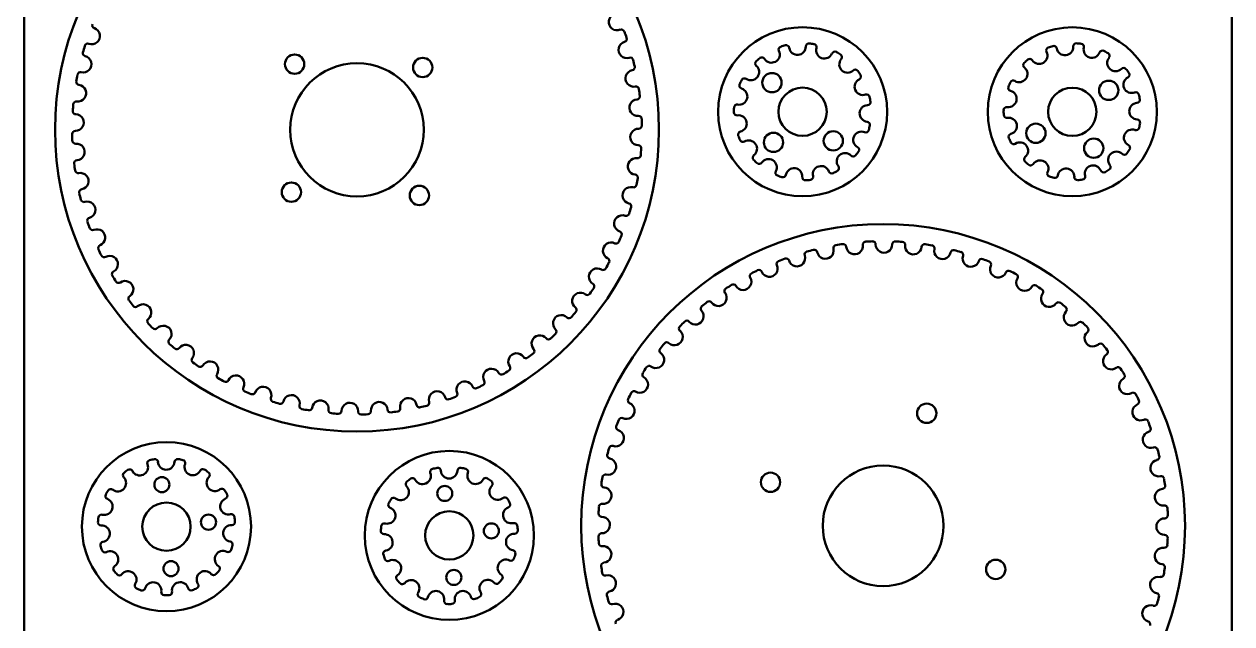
# Model space of a CAD drawing. Header units: millimetres. Extents: x 198 to 398, y 15 to 415.
# Drawn here: x 197.8 to 397.8, y 122.1 to 221.5 of the extents above; entities that cross this region are included whole.
import ezdxf

# ---------------------------------------------------------------- set-up
doc = ezdxf.new("R2010")
doc.units = ezdxf.units.MM
doc.layers.add('Visible (ISO)', color=7, linetype='Continuous', lineweight=50)

msp = doc.modelspace()

# ---------------------------------------------------------------- linework, layer by layer
at = {"layer": 'Visible (ISO)'}
for p, q in [((197.76, 414.91), (197.76, 14.91)), ((397.76, 14.91), (397.76, 414.91))]:
    msp.add_line(p, q, dxfattribs=at)
for centre, radius in [((252.88, 203.98), 50), ((326.67, 206.97), 14), ((371.34, 206.96), 14), ((242.55, 214.86), 1.6), ((252.88, 203.98), 11.05), ((263.76, 214.31), 1.6), ((321.6, 211.79), 1.6), ((377.37, 210.52), 1.6), ((326.67, 206.97), 4), ((371.34, 206.96), 4), ((365.31, 203.41), 1.6), ((321.85, 201.9), 1.6), ((331.75, 202.15), 1.6), ((374.89, 200.93), 1.6), ((242.01, 193.65), 1.6), ((263.21, 193.1), 1.6), ((340.01, 138.35), 50), ((347.23, 157), 1.6), ((221.33, 138.21), 14), ((268.17, 136.76), 14), ((340.01, 138.35), 10), ((220.57, 145.17), 1.25), ((321.36, 145.57), 1.6), ((267.41, 143.72), 1.25), ((221.33, 138.21), 4), ((228.29, 138.96), 1.25), ((268.17, 136.76), 4), ((275.13, 137.51), 1.25), ((222.08, 131.25), 1.25), ((358.66, 131.13), 1.6), ((268.92, 129.8), 1.25)]:
    msp.add_circle(centre, radius, dxfattribs=at)
for centre, radius, start, end in [((295.94, 221.84), 1.37, 112.1534, 292.8919), ((208.94, 219.52), 1.37, 250.1534, 70.8919), ((209.55, 221.3), 0.51, 158.2138, 250.8919), ((296.67, 220.1), 0.51, 20.2138, 112.8919), ((252.88, 203.98), 47.18, 18.8315, 20.2138), ((208.3, 217.76), 0.51, 70.1534, 162.8315), ((297.57, 217.24), 1.37, 106.1534, 286.8919), ((297.05, 219.04), 0.51, 286.1534, 18.8315), ((327.71, 217.78), 0.51, 84.525, 181.0194), ((326.67, 206.97), 11.37, 80.4297, 84.525), ((328.48, 217.68), 0.51, 343.9353, 80.4297), ((371.99, 217.8), 0.51, 86.572, 183.0664), ((371.34, 206.96), 11.37, 82.4767, 86.572), ((372.76, 217.73), 0.51, 345.9823, 82.4767), ((207.55, 214.84), 1.37, 256.1534, 76.8919), ((207.98, 216.68), 0.51, 164.2138, 256.8919), ((252.88, 203.98), 47.17, 162.8315, 164.2138), ((321.52, 216.47), 1.37, 211.9353, 25.0194), ((323.22, 217.27), 0.51, 108.525, 205.0194), ((326.67, 206.97), 11.37, 104.4297, 108.525), ((323.97, 217.49), 0.51, 7.9353, 104.4297), ((325.83, 217.75), 1.37, 187.9353, 1.0194), ((330.28, 217.16), 1.37, 163.9353, 337.0194), ((332.02, 216.43), 0.51, 60.525, 157.0194), ((326.67, 206.97), 11.37, 56.4297, 60.525), ((332.68, 216.02), 0.51, 319.9353, 56.4297), ((365.85, 216.27), 1.37, 213.9823, 27.0664), ((367.52, 217.13), 0.51, 110.572, 207.0664), ((371.34, 206.96), 11.37, 106.4767, 110.572), ((368.26, 217.37), 0.51, 9.9823, 106.4767), ((370.11, 217.7), 1.37, 189.9823, 3.0664), ((374.58, 217.27), 1.37, 165.9823, 339.0664), ((376.34, 216.6), 0.51, 62.572, 159.0664), ((371.34, 206.96), 11.37, 58.4767, 62.572), ((377.01, 216.22), 0.51, 321.9823, 58.4767), ((298.12, 215.44), 0.51, 14.2138, 106.8919), ((298.38, 214.34), 0.51, 280.1534, 12.8315), ((252.88, 203.98), 47.17, 12.8315, 14.2138), ((318.1, 213.56), 1.37, 235.9353, 49.0194), ((319.33, 214.98), 0.51, 132.525, 229.0194), ((326.67, 206.97), 11.37, 128.4297, 132.525), ((319.92, 215.48), 0.51, 31.9353, 128.4297), ((334.12, 214.81), 1.37, 139.9353, 313.0194), ((362.54, 213.23), 1.37, 237.9823, 51.0664), ((363.72, 214.7), 0.51, 134.572, 231.0664), ((371.34, 206.96), 11.37, 130.4767, 134.572), ((364.29, 215.22), 0.51, 33.9823, 130.4767), ((378.5, 215.06), 1.37, 141.9823, 315.0664), ((379.83, 213.73), 0.51, 38.572, 135.0664), ((371.34, 206.96), 11.37, 34.4767, 38.572), ((252.88, 203.98), 47.17, 168.8315, 170.2138), ((207.1, 213.02), 0.51, 76.1534, 168.8315), ((298.71, 212.49), 1.37, 100.1534, 280.8919), ((326.67, 206.97), 11.37, 152.4297, 156.525), ((317.05, 212), 0.51, 55.9353, 152.4297), ((335.4, 213.44), 0.51, 36.525, 133.0194), ((336.66, 211.11), 1.37, 115.9353, 289.0194), ((326.67, 206.97), 11.37, 32.4297, 36.525), ((335.84, 212.8), 0.51, 295.9353, 32.4297), ((361.54, 211.64), 0.51, 57.9823, 154.4767), ((381.17, 211.45), 1.37, 117.9823, 291.0664), ((380.29, 213.11), 0.51, 297.9823, 34.4767), ((206.9, 211.91), 0.51, 170.2138, 262.8919), ((206.66, 210.05), 1.37, 262.1534, 82.8919), ((299.07, 210.65), 0.51, 8.2138, 100.8919), ((252.88, 203.98), 47.17, 6.8315, 8.2138), ((316.16, 209.5), 1.37, 259.9353, 73.0194), ((316.71, 211.3), 0.51, 156.525, 253.0194), ((360.75, 209.11), 1.37, 261.9823, 75.0664), ((361.23, 210.93), 0.51, 158.572, 255.0664), ((371.34, 206.96), 11.37, 154.4767, 158.572), ((381.85, 209.69), 0.51, 14.572, 111.0664), ((252.88, 203.98), 47.17, 174.8315, 176.2138), ((206.41, 208.18), 0.51, 82.1534, 174.8315), ((299.35, 207.66), 1.37, 94.1534, 274.8919), ((299.22, 209.53), 0.51, 274.1534, 6.8315), ((315.84, 207.65), 0.51, 79.9353, 176.4297), ((337.48, 206.69), 1.37, 91.9353, 265.0194), ((337.27, 209.33), 0.51, 12.525, 109.0194), ((337.41, 208.56), 0.51, 271.9353, 8.4297), ((326.67, 206.97), 11.37, 8.4297, 12.525), ((382.14, 207.06), 1.37, 93.9823, 267.0664), ((382.01, 208.94), 0.51, 273.9823, 10.4767), ((371.34, 206.96), 11.37, 10.4767, 14.572), ((206.32, 207.06), 0.51, 176.2138, 268.8919), ((206.28, 205.18), 1.37, 268.1534, 88.8919), ((299.51, 205.78), 0.51, 2.2138, 94.8919), ((326.67, 206.97), 11.37, 176.4297, 180.525), ((315.82, 206.87), 0.51, 180.525, 277.0194), ((316.05, 205.01), 1.37, 283.9353, 97.0194), ((360.48, 207.25), 0.51, 81.9823, 178.4767), ((371.34, 206.96), 11.37, 178.4767, 182.572), ((360.49, 206.47), 0.51, 182.572, 279.0664), ((299.48, 202.78), 1.37, 88.1534, 268.8919), ((299.54, 204.66), 0.51, 268.1534, 0.8315), ((252.88, 203.98), 47.18, 0.8315, 2.2138), ((337.31, 204.81), 0.51, 348.525, 85.0194), ((326.67, 206.97), 11.37, 344.4297, 348.525), ((360.79, 204.62), 1.37, 285.9823, 99.0664), ((381.25, 202.66), 1.37, 69.9823, 243.0664), ((381.89, 204.42), 0.51, 249.9823, 346.4767), ((382.05, 205.18), 0.51, 350.572, 87.0664), ((371.34, 206.96), 11.37, 346.4767, 350.572), ((206.22, 203.3), 0.51, 88.1534, 180.8315), ((252.88, 203.98), 47.18, 180.8315, 182.2138), ((206.25, 202.18), 0.51, 182.2138, 274.8919), ((316.5, 203.18), 0.51, 103.9353, 200.4297), ((326.67, 206.97), 11.37, 200.4297, 204.525), ((316.79, 202.47), 0.51, 204.525, 301.0194), ((317.76, 200.85), 1.37, 307.9353, 121.0194), ((336.43, 202.32), 1.37, 67.9353, 241.0194), ((337.13, 204.06), 0.51, 247.9353, 344.4297), ((361.3, 202.81), 0.51, 105.9823, 202.4767), ((371.34, 206.96), 11.37, 202.4767, 206.572), ((206.41, 200.31), 1.37, 274.1534, 94.8919), ((299.45, 200.9), 0.51, 356.2138, 88.8919), ((252.88, 203.98), 47.17, 354.8315, 356.2138), ((333.69, 198.75), 1.37, 43.9353, 217.0194), ((326.67, 206.97), 11.37, 320.4297, 324.525), ((335.52, 200.67), 0.51, 324.525, 61.0194), ((361.63, 202.1), 0.51, 206.572, 303.0664), ((362.65, 200.53), 1.37, 309.9823, 123.0664), ((378.64, 199), 1.37, 45.9823, 219.0664), ((379.95, 200.35), 0.51, 225.9823, 322.4767), ((371.34, 206.96), 11.37, 322.4767, 326.572), ((380.4, 200.98), 0.51, 326.572, 63.0664), ((206.55, 198.43), 0.51, 94.1534, 186.8315), ((252.88, 203.98), 47.17, 186.8315, 188.2138), ((299.1, 197.91), 1.37, 82.1534, 262.8919), ((299.36, 199.78), 0.51, 262.1534, 354.8315), ((318.92, 199.37), 0.51, 127.9353, 224.4297), ((326.67, 206.97), 11.37, 224.4297, 228.525), ((319.48, 198.84), 0.51, 228.525, 325.0194), ((321.02, 197.76), 1.37, 331.9353, 145.0194), ((335.04, 200.06), 0.51, 223.9353, 320.4297), ((363.86, 199.09), 0.51, 129.9823, 226.4767), ((371.34, 206.96), 11.37, 226.4767, 230.572), ((364.44, 198.58), 0.51, 230.572, 327.0664), ((366.02, 197.55), 1.37, 333.9823, 147.0664), ((374.77, 196.71), 1.37, 21.9823, 195.0664), ((377.18, 197.81), 0.51, 302.572, 39.0664), ((206.7, 197.31), 0.51, 188.2138, 280.8919), ((207.05, 195.47), 1.37, 280.1534, 100.8919), ((298.87, 196.05), 0.51, 350.2138, 82.8919), ((322.68, 196.88), 0.51, 151.9353, 248.4297), ((326.67, 206.97), 11.37, 248.4297, 252.525), ((323.41, 196.62), 0.51, 252.525, 349.0194), ((325.26, 196.26), 1.37, 355.9353, 169.0194), ((327.13, 196.12), 0.51, 175.9353, 272.4297), ((327.91, 196.19), 0.51, 276.525, 13.0194), ((329.74, 196.61), 1.37, 19.9353, 193.0194), ((331.51, 197.25), 0.51, 199.9353, 296.4297), ((326.67, 206.97), 11.37, 296.4297, 300.525), ((332.19, 197.62), 0.51, 300.525, 37.0194), ((367.71, 196.73), 0.51, 153.9823, 250.4767), ((371.34, 206.96), 11.37, 250.4767, 254.572), ((368.45, 196.5), 0.51, 254.572, 351.0664), ((370.31, 196.2), 1.37, 357.9823, 171.0664), ((372.18, 196.14), 0.51, 177.9823, 274.4767), ((372.96, 196.23), 0.51, 278.572, 15.0664), ((376.51, 197.42), 0.51, 201.9823, 298.4767), ((371.34, 206.96), 11.37, 298.4767, 302.572), ((207.38, 193.62), 0.51, 100.1534, 192.8315), ((298.21, 193.12), 1.37, 76.1534, 256.8919), ((298.66, 194.94), 0.51, 256.1534, 348.8315), ((252.88, 203.98), 47.17, 348.8315, 350.2138), ((326.67, 206.97), 11.37, 272.4297, 276.525), ((371.34, 206.96), 11.37, 274.4767, 278.572), ((252.88, 203.98), 47.17, 192.8315, 194.2138), ((207.65, 192.52), 0.51, 194.2138, 286.8919), ((208.19, 190.72), 1.37, 286.1534, 106.8919), ((297.47, 190.21), 0.51, 250.1534, 342.8315), ((297.79, 191.29), 0.51, 344.2138, 76.8919), ((252.88, 203.98), 47.17, 342.8315, 344.2138), ((208.72, 188.92), 0.51, 106.1534, 198.8315), ((252.88, 203.98), 47.18, 198.8315, 200.2138), ((296.83, 188.44), 1.37, 70.1534, 250.8919), ((209.09, 187.86), 0.51, 200.2138, 292.8919), ((209.82, 186.12), 1.37, 292.1534, 112.8919), ((252.88, 203.98), 47.18, 336.8315, 338.2138), ((296.22, 186.66), 0.51, 338.2138, 70.8919), ((210.53, 184.38), 0.51, 112.1534, 204.8315), ((252.88, 203.98), 47.18, 204.8315, 206.2138), ((294.97, 183.93), 1.37, 64.1534, 244.8919), ((295.78, 185.62), 0.51, 244.1534, 336.8315), ((340.01, 138.35), 47.17, 104.1478, 105.5301), ((328.6, 183.6), 0.51, 11.4697, 104.1478), ((330.45, 183.97), 1.37, 191.4697, 12.2082), ((332.28, 184.37), 0.51, 99.5301, 192.2082), ((340.01, 138.35), 47.17, 98.1478, 99.5301), ((333.4, 184.54), 0.51, 5.4697, 98.1478), ((335.27, 184.72), 1.37, 185.4697, 6.2082), ((337.14, 184.93), 0.51, 93.5301, 186.2082), ((340.01, 138.35), 47.18, 92.1478, 93.5301), ((338.26, 184.98), 0.51, 359.4697, 92.1478), ((340.14, 184.97), 1.37, 179.4697, 0.2082), ((342.02, 184.97), 0.51, 87.5301, 180.2082), ((340.01, 138.35), 47.17, 86.1478, 87.5301), ((343.15, 184.91), 0.51, 353.4697, 86.1478), ((345.01, 184.7), 1.37, 173.4697, 354.2082), ((346.88, 184.51), 0.51, 81.5301, 174.2082), ((340.01, 138.35), 47.17, 80.1478, 81.5301), ((348, 184.33), 0.51, 347.4697, 80.1478), ((349.83, 183.92), 1.37, 167.4697, 348.2082), ((351.67, 183.54), 0.51, 75.5301, 168.2082), ((340.01, 138.35), 47.17, 74.1478, 75.5301), ((211.02, 183.37), 0.51, 206.2138, 298.8919), ((211.93, 181.72), 1.37, 298.1534, 118.8919), ((294.17, 182.23), 0.51, 332.2138, 64.8919), ((322.88, 181.76), 0.51, 111.5301, 204.2082), ((340.01, 138.35), 47.17, 110.1478, 111.5301), ((323.94, 182.16), 0.51, 17.4697, 110.1478), ((325.73, 182.72), 1.37, 197.4697, 18.2082), ((327.52, 183.31), 0.51, 105.5301, 198.2082), ((352.76, 183.24), 0.51, 341.4697, 74.1478), ((354.54, 182.64), 1.37, 161.4697, 342.2082), ((356.33, 182.07), 0.51, 69.5301, 162.2082), ((340.01, 138.35), 47.18, 68.1478, 69.5301), ((357.38, 181.66), 0.51, 335.4697, 68.1478), ((212.81, 180.06), 0.51, 118.1534, 210.8315), ((292.64, 179.64), 1.37, 58.1534, 238.8919), ((293.63, 181.24), 0.51, 238.1534, 330.8315), ((252.88, 203.98), 47.17, 330.8315, 332.2138), ((318.44, 179.73), 0.51, 117.5301, 210.2082), ((340.01, 138.35), 47.18, 116.1478, 117.5301), ((319.45, 180.24), 0.51, 23.4697, 116.1478), ((321.17, 180.99), 1.37, 203.4697, 24.2082), ((359.09, 180.88), 1.37, 155.4697, 336.2082), ((360.81, 180.12), 0.51, 63.5301, 156.2082), ((340.01, 138.35), 47.17, 62.1478, 63.5301), ((361.81, 179.61), 0.51, 329.4697, 62.1478), ((252.88, 203.98), 47.18, 210.8315, 212.2138), ((213.4, 179.1), 0.51, 212.2138, 304.8919), ((214.48, 177.56), 1.37, 304.1534, 124.8919), ((291.67, 178.03), 0.51, 326.2138, 58.8919), ((340.01, 138.35), 47.17, 122.1478, 123.5301), ((315.18, 177.86), 0.51, 29.4697, 122.1478), ((316.82, 178.79), 1.37, 209.4697, 30.2082), ((363.43, 178.65), 1.37, 149.4697, 330.2082), ((365.06, 177.72), 0.51, 57.5301, 150.2082), ((340.01, 138.35), 47.18, 56.1478, 57.5301), ((215.53, 176.01), 0.51, 124.1534, 216.8315), ((289.88, 175.62), 1.37, 52.1534, 232.8919), ((291.03, 177.1), 0.51, 232.1534, 324.8315), ((252.88, 203.98), 47.17, 324.8315, 326.2138), ((312.72, 176.14), 1.37, 215.4697, 36.2082), ((314.23, 177.25), 0.51, 123.5301, 216.2082), ((367.52, 175.99), 1.37, 143.4697, 324.2082), ((366.01, 177.11), 0.51, 323.4697, 56.1478), ((252.88, 203.98), 47.17, 216.8315, 218.2138), ((216.22, 175.11), 0.51, 218.2138, 310.8919), ((217.45, 173.69), 1.37, 310.1534, 130.8919), ((288.74, 174.12), 0.51, 320.2138, 52.8919), ((308.92, 173.08), 1.37, 221.4697, 42.2082), ((310.31, 174.34), 0.51, 129.5301, 222.2082), ((340.01, 138.35), 47.17, 128.1478, 129.5301), ((311.19, 175.05), 0.51, 35.4697, 128.1478), ((369.04, 174.89), 0.51, 51.5301, 144.2082), ((340.01, 138.35), 47.18, 50.1478, 51.5301), ((369.91, 174.18), 0.51, 317.4697, 50.1478), ((218.66, 172.26), 0.51, 130.1534, 222.8315), ((286.71, 171.91), 1.37, 46.1534, 226.8919), ((288.01, 173.26), 0.51, 226.1534, 318.8315), ((252.88, 203.98), 47.17, 318.8315, 320.2138), ((340.01, 138.35), 47.18, 134.1478, 135.5301), ((307.51, 171.84), 0.51, 41.4697, 134.1478), ((371.3, 172.9), 1.37, 137.4697, 318.2082), ((372.7, 171.65), 0.51, 45.5301, 138.2082), ((340.01, 138.35), 47.18, 44.1478, 45.5301), ((252.88, 203.98), 47.18, 222.8315, 224.2138), ((219.44, 171.44), 0.51, 224.2138, 316.8919), ((220.81, 170.15), 1.37, 316.1534, 136.8919), ((252.88, 203.98), 47.17, 312.8315, 314.2138), ((285.42, 170.53), 0.51, 314.2138, 46.8919), ((305.46, 169.64), 1.37, 227.4697, 48.2082), ((306.71, 171.04), 0.51, 135.5301, 228.2082), ((374.74, 169.44), 1.37, 131.4697, 312.2082), ((373.49, 170.85), 0.51, 311.4697, 44.1478), ((222.16, 168.85), 0.51, 136.1534, 228.8315), ((252.88, 203.98), 47.17, 228.8315, 230.2138), ((224.52, 166.99), 1.37, 322.1534, 142.8919), ((283.17, 168.55), 1.37, 40.1534, 220.8919), ((284.61, 169.76), 0.51, 220.1534, 312.8315), ((340.01, 138.35), 47.18, 140.1478, 141.5301), ((304.19, 168.25), 0.51, 47.4697, 140.1478), ((376, 168.05), 0.51, 39.5301, 132.2082), ((340.01, 138.35), 47.17, 38.1478, 39.5301), ((223.02, 168.12), 0.51, 230.2138, 322.8919), ((226, 165.83), 0.51, 142.1534, 234.8315), ((279.3, 165.57), 1.37, 34.1534, 214.8919), ((280.86, 166.63), 0.51, 214.1534, 306.8315), ((252.88, 203.98), 47.17, 306.8315, 308.2138), ((281.75, 167.32), 0.51, 308.2138, 40.8919), ((302.38, 165.86), 1.37, 233.4697, 54.2082), ((303.47, 167.38), 0.51, 141.5301, 234.2082), ((377.8, 165.64), 1.37, 125.4697, 306.2082), ((376.71, 167.18), 0.51, 305.4697, 38.1478), ((252.88, 203.98), 47.17, 234.8315, 236.2138), ((226.93, 165.2), 0.51, 236.2138, 328.8919), ((228.54, 164.23), 1.37, 328.1534, 148.8919), ((275.14, 163.02), 1.37, 28.1534, 208.8919), ((252.88, 203.98), 47.18, 300.8315, 302.2138), ((277.76, 164.5), 0.51, 302.2138, 34.8919), ((340.01, 138.35), 47.18, 146.1478, 147.5301), ((301.26, 164.35), 0.51, 53.4697, 146.1478), ((378.91, 164.13), 0.51, 33.5301, 126.2082), ((340.01, 138.35), 47.17, 32.1478, 33.5301), ((230.14, 163.23), 0.51, 148.1534, 240.8315), ((252.88, 203.98), 47.17, 240.8315, 242.2138), ((231.13, 162.7), 0.51, 242.2138, 334.8919), ((232.83, 161.9), 1.37, 334.1534, 154.8919), ((270.74, 160.92), 1.37, 22.1534, 202.8919), ((273.5, 162.12), 0.51, 296.2138, 28.8919), ((276.8, 163.91), 0.51, 208.1534, 300.8315), ((299.71, 161.77), 1.37, 239.4697, 60.2082), ((300.64, 163.4), 0.51, 147.5301, 240.2082), ((380.45, 161.54), 1.37, 119.4697, 300.2082), ((379.52, 163.18), 0.51, 299.4697, 32.1478), ((234.52, 161.08), 0.51, 154.1534, 246.8315), ((252.88, 203.98), 47.18, 246.8315, 248.2138), ((235.56, 160.65), 0.51, 248.2138, 340.8919), ((237.34, 160.03), 1.37, 340.1534, 160.8919), ((242.02, 158.65), 1.37, 346.1534, 166.8919), ((266.14, 159.29), 1.37, 16.1534, 196.8919), ((269.01, 160.19), 0.51, 290.2138, 22.8919), ((272.48, 161.63), 0.51, 202.1534, 294.8315), ((252.88, 203.98), 47.18, 294.8315, 296.2138), ((340.01, 138.35), 47.17, 152.1478, 153.5301), ((298.75, 160.15), 0.51, 59.4697, 152.1478), ((381.39, 159.92), 0.51, 27.5301, 120.2082), ((340.01, 138.35), 47.18, 26.1478, 27.5301), ((239.11, 159.4), 0.51, 160.1534, 252.8315), ((252.88, 203.98), 47.17, 252.8315, 254.2138), ((240.19, 159.08), 0.51, 254.2138, 346.8919), ((243.84, 158.2), 0.51, 166.1534, 258.8315), ((246.82, 157.76), 1.37, 352.1534, 172.8919), ((251.68, 157.38), 1.37, 358.1534, 178.8919), ((256.56, 157.51), 1.37, 4.1534, 184.8919), ((261.4, 158.15), 1.37, 10.1534, 190.8919), ((263.25, 158.48), 0.51, 190.1534, 282.8315), ((252.88, 203.98), 47.17, 282.8315, 284.2138), ((264.34, 158.74), 0.51, 284.2138, 16.8919), ((267.95, 159.81), 0.51, 196.1534, 288.8315), ((252.88, 203.98), 47.18, 288.8315, 290.2138), ((297.48, 157.43), 1.37, 245.4697, 66.2082), ((298.24, 159.15), 0.51, 153.5301, 246.2082), ((382.65, 157.19), 1.37, 113.4697, 294.2082), ((381.9, 158.92), 0.51, 293.4697, 26.1478), ((252.88, 203.98), 47.17, 258.8315, 260.2138), ((244.95, 157.99), 0.51, 260.2138, 352.8919), ((248.68, 157.51), 0.51, 172.1534, 264.8315), ((252.88, 203.98), 47.17, 264.8315, 266.2138), ((249.8, 157.42), 0.51, 266.2138, 358.8919), ((253.56, 157.32), 0.51, 178.1534, 270.8315), ((252.88, 203.98), 47.18, 270.8315, 272.2138), ((254.69, 157.35), 0.51, 272.2138, 4.8919), ((258.43, 157.65), 0.51, 184.1534, 276.8315), ((252.88, 203.98), 47.17, 276.8315, 278.2138), ((259.55, 157.79), 0.51, 278.2138, 10.8919), ((296.7, 155.72), 0.51, 65.4697, 158.1478), ((295.72, 152.88), 1.37, 251.4697, 72.2082), ((296.29, 154.67), 0.51, 159.5301, 252.2082), ((340.01, 138.35), 47.17, 158.1478, 159.5301), ((383.42, 155.48), 0.51, 21.5301, 114.2082), ((340.01, 138.35), 47.17, 20.1478, 21.5301), ((383.82, 154.42), 0.51, 287.4697, 20.1478), ((384.38, 152.63), 1.37, 107.4697, 288.2082), ((294.83, 150.01), 0.51, 165.5301, 258.2082), ((340.01, 138.35), 47.17, 164.1478, 165.5301), ((295.12, 151.1), 0.51, 71.4697, 164.1478), ((384.97, 150.85), 0.51, 15.5301, 108.2082), ((340.01, 138.35), 47.17, 14.1478, 15.5301), ((216.9, 148.07), 1.37, 207.6286, 20.7128), ((218.66, 148.74), 0.51, 104.2184, 200.7128), ((221.33, 138.21), 11.37, 100.1231, 104.2184), ((219.42, 148.9), 0.51, 3.6286, 100.1231), ((221.29, 149.02), 1.37, 183.6286, 356.7128), ((223.17, 148.91), 0.51, 80.2184, 176.7128), ((221.33, 138.21), 11.37, 76.1231, 80.2184), ((223.93, 148.75), 0.51, 339.6286, 76.1231), ((225.69, 148.1), 1.37, 159.6286, 332.7128), ((294.44, 148.17), 1.37, 257.4697, 78.2082), ((385.63, 147.91), 1.37, 101.4697, 282.2082), ((385.26, 149.76), 0.51, 281.4697, 14.1478), ((213.27, 145.42), 1.37, 231.6286, 44.7128), ((214.61, 146.74), 0.51, 128.2184, 224.7128), ((221.33, 138.21), 11.37, 124.1231, 128.2184), ((215.24, 147.2), 0.51, 27.6286, 124.1231), ((227.36, 147.23), 0.51, 56.2184, 152.7128), ((221.33, 138.21), 11.37, 52.1231, 56.2184), ((229.34, 145.47), 1.37, 135.6286, 308.7128), ((227.99, 146.78), 0.51, 315.6286, 52.1231), ((268.17, 136.76), 11.37, 124.1231, 128.2184), ((262.07, 145.75), 0.51, 27.6286, 124.1231), ((263.74, 146.62), 1.37, 207.6286, 20.7128), ((265.5, 147.28), 0.51, 104.2184, 200.7128), ((268.17, 136.76), 11.37, 100.1231, 104.2184), ((266.26, 147.45), 0.51, 3.6286, 100.1231), ((268.13, 147.56), 1.37, 183.6286, 356.7128), ((270.01, 147.46), 0.51, 80.2184, 176.7128), ((268.17, 136.76), 11.37, 76.1231, 80.2184), ((270.77, 147.3), 0.51, 339.6286, 76.1231), ((272.53, 146.64), 1.37, 159.6286, 332.7128), ((274.2, 145.78), 0.51, 56.2184, 152.7128), ((268.17, 136.76), 11.37, 52.1231, 56.2184), ((340.01, 138.35), 47.17, 170.1478, 171.5301), ((294.03, 146.34), 0.51, 77.4697, 170.1478), ((386.03, 146.08), 0.51, 9.5301, 102.2082), ((340.01, 138.35), 47.17, 8.1478, 9.5301), ((221.33, 138.21), 11.37, 148.1231, 152.2184), ((212.11, 143.94), 0.51, 51.6286, 148.1231), ((230.51, 144), 0.51, 32.2184, 128.7128), ((221.33, 138.21), 11.37, 28.1231, 32.2184), ((260.11, 143.96), 1.37, 231.6286, 44.7128), ((261.45, 145.29), 0.51, 128.2184, 224.7128), ((276.18, 144.01), 1.37, 135.6286, 308.7128), ((274.83, 145.33), 0.51, 315.6286, 52.1231), ((293.85, 145.22), 0.51, 171.5301, 264.2082), ((293.66, 143.35), 1.37, 263.4697, 84.2082), ((386.38, 143.09), 1.37, 95.4697, 276.2082), ((386.2, 144.96), 0.51, 275.4697, 8.1478), ((211.04, 141.52), 1.37, 255.6286, 68.7128), ((211.72, 143.27), 0.51, 152.2184, 248.7128), ((231.6, 141.58), 1.37, 111.6286, 284.7128), ((230.9, 143.33), 0.51, 291.6286, 28.1231), ((258.56, 141.82), 0.51, 152.2184, 248.7128), ((268.17, 136.76), 11.37, 148.1231, 152.2184), ((258.95, 142.49), 0.51, 51.6286, 148.1231), ((277.35, 142.55), 0.51, 32.2184, 128.7128), ((268.17, 136.76), 11.37, 28.1231, 32.2184), ((277.74, 141.87), 0.51, 291.6286, 28.1231), ((210.57, 139.7), 0.51, 75.6286, 172.1231), ((232.07, 139.76), 0.51, 8.2184, 104.7128), ((257.88, 140.07), 1.37, 255.6286, 68.7128), ((278.43, 140.13), 1.37, 111.6286, 284.7128), ((340.01, 138.35), 47.17, 176.1478, 177.5301), ((293.39, 140.36), 0.51, 177.5301, 270.2082), ((293.45, 141.49), 0.51, 83.4697, 176.1478), ((386.59, 141.22), 0.51, 3.5301, 96.2082), ((386.64, 140.1), 0.51, 269.4697, 2.1478), ((340.01, 138.35), 47.18, 2.1478, 3.5301), ((221.33, 138.21), 11.37, 172.1231, 176.2184), ((210.49, 138.93), 0.51, 176.2184, 272.7128), ((210.58, 137.05), 1.37, 279.6286, 92.7128), ((232.08, 137.11), 1.37, 87.6286, 260.7128), ((232.16, 138.99), 0.51, 267.6286, 4.1231), ((221.33, 138.21), 11.37, 4.1231, 8.2184), ((268.17, 136.76), 11.37, 172.1231, 176.2184), ((257.41, 138.24), 0.51, 75.6286, 172.1231), ((278.91, 138.31), 0.51, 8.2184, 104.7128), ((268.17, 136.76), 11.37, 4.1231, 8.2184), ((293.4, 138.48), 1.37, 269.4697, 90.2082), ((386.63, 138.22), 1.37, 89.4697, 270.2082), ((257.33, 137.47), 0.51, 176.2184, 272.7128), ((257.42, 135.59), 1.37, 279.6286, 92.7128), ((278.92, 135.66), 1.37, 87.6286, 260.7128), ((279, 137.54), 0.51, 267.6286, 4.1231), ((293.38, 136.6), 0.51, 89.4697, 182.1478), ((340.01, 138.35), 47.18, 182.1478, 183.5301), ((386.63, 136.34), 0.51, 357.5301, 90.2082), ((340.01, 138.35), 47.17, 356.1478, 357.5301), ((210.9, 135.19), 0.51, 99.6286, 196.1231), ((221.33, 138.21), 11.37, 196.1231, 200.2184), ((211.14, 134.46), 0.51, 200.2184, 296.7128), ((211.98, 132.78), 1.37, 303.6286, 116.7128), ((230.7, 132.83), 1.37, 63.6286, 236.7128), ((231.54, 134.52), 0.51, 243.6286, 340.1231), ((231.77, 135.26), 0.51, 344.2184, 80.7128), ((221.33, 138.21), 11.37, 340.1231, 344.2184), ((257.73, 133.74), 0.51, 99.6286, 196.1231), ((278.61, 133.8), 0.51, 344.2184, 80.7128), ((293.43, 135.48), 0.51, 183.5301, 276.2082), ((293.64, 133.61), 1.37, 275.4697, 96.2082), ((386.36, 133.35), 1.37, 83.4697, 264.2082), ((386.57, 135.22), 0.51, 263.4697, 356.1478), ((268.17, 136.76), 11.37, 196.1231, 200.2184), ((257.98, 133), 0.51, 200.2184, 296.7128), ((258.82, 131.32), 1.37, 303.6286, 116.7128), ((277.54, 131.38), 1.37, 63.6286, 236.7128), ((278.38, 133.06), 0.51, 243.6286, 340.1231), ((268.17, 136.76), 11.37, 340.1231, 344.2184), ((293.82, 131.74), 0.51, 95.4697, 188.1478), ((213.02, 131.21), 0.51, 123.6286, 220.1231), ((221.33, 138.21), 11.37, 220.1231, 224.2184), ((213.54, 130.64), 0.51, 224.2184, 320.7128), ((215, 129.45), 1.37, 327.6286, 140.7128), ((227.7, 129.48), 1.37, 39.6286, 212.7128), ((229.15, 130.68), 0.51, 219.6286, 316.1231), ((221.33, 138.21), 11.37, 316.1231, 320.2184), ((229.67, 131.26), 0.51, 320.2184, 56.7128), ((259.86, 129.76), 0.51, 123.6286, 220.1231), ((276.51, 129.81), 0.51, 320.2184, 56.7128), ((340.01, 138.35), 47.17, 188.1478, 189.5301), ((293.99, 130.62), 0.51, 189.5301, 282.2082), ((294.39, 128.79), 1.37, 281.4697, 102.2082), ((385.99, 130.37), 0.51, 257.4697, 350.1478), ((386.17, 131.48), 0.51, 351.5301, 84.2082), ((340.01, 138.35), 47.17, 350.1478, 351.5301), ((216.59, 128.44), 0.51, 147.6286, 244.1231), ((219.11, 127.63), 1.37, 351.6286, 164.7128), ((223.6, 127.64), 1.37, 15.6286, 188.7128), ((225.42, 128.15), 0.51, 195.6286, 292.1231), ((221.33, 138.21), 11.37, 292.1231, 296.2184), ((226.12, 128.47), 0.51, 296.2184, 32.7128), ((268.17, 136.76), 11.37, 220.1231, 224.2184), ((260.38, 129.18), 0.51, 224.2184, 320.7128), ((261.84, 127.99), 1.37, 327.6286, 140.7128), ((274.54, 128.03), 1.37, 39.6286, 212.7128), ((275.99, 129.23), 0.51, 219.6286, 316.1231), ((268.17, 136.76), 11.37, 316.1231, 320.2184), ((385.58, 128.53), 1.37, 77.4697, 258.2082), ((221.33, 138.21), 11.37, 244.1231, 248.2184), ((217.3, 128.13), 0.51, 248.2184, 344.7128), ((220.97, 127.36), 0.51, 171.6286, 268.1231), ((221.33, 138.21), 11.37, 268.1231, 272.2184), ((221.75, 127.36), 0.51, 272.2184, 8.7128), ((263.43, 126.99), 0.51, 147.6286, 244.1231), ((268.17, 136.76), 11.37, 244.1231, 248.2184), ((264.14, 126.67), 0.51, 248.2184, 344.7128), ((265.95, 126.18), 1.37, 351.6286, 164.7128), ((270.44, 126.19), 1.37, 15.6286, 188.7128), ((272.25, 126.7), 0.51, 195.6286, 292.1231), ((268.17, 136.76), 11.37, 292.1231, 296.2184), ((272.96, 127.02), 0.51, 296.2184, 32.7128), ((294.76, 126.94), 0.51, 101.4697, 194.1478), ((340.01, 138.35), 47.17, 194.1478, 195.5301), ((385.2, 126.69), 0.51, 345.5301, 78.2082), ((340.01, 138.35), 47.17, 344.1478, 345.5301), ((267.81, 125.9), 0.51, 171.6286, 268.1231), ((268.17, 136.76), 11.37, 268.1231, 272.2184), ((268.59, 125.91), 0.51, 272.2184, 8.7128), ((295.05, 125.86), 0.51, 195.5301, 288.2082), ((295.64, 124.07), 1.37, 287.4697, 108.2082), ((384.3, 123.82), 1.37, 71.4697, 252.2082), ((384.9, 125.6), 0.51, 251.4697, 344.1478), ((296.2, 122.28), 0.51, 107.4697, 200.1478), ((383.73, 122.03), 0.51, 339.5301, 72.2082)]:
    msp.add_arc(centre, radius, start, end, dxfattribs=at)

doc.saveas('drawing.dxf')
